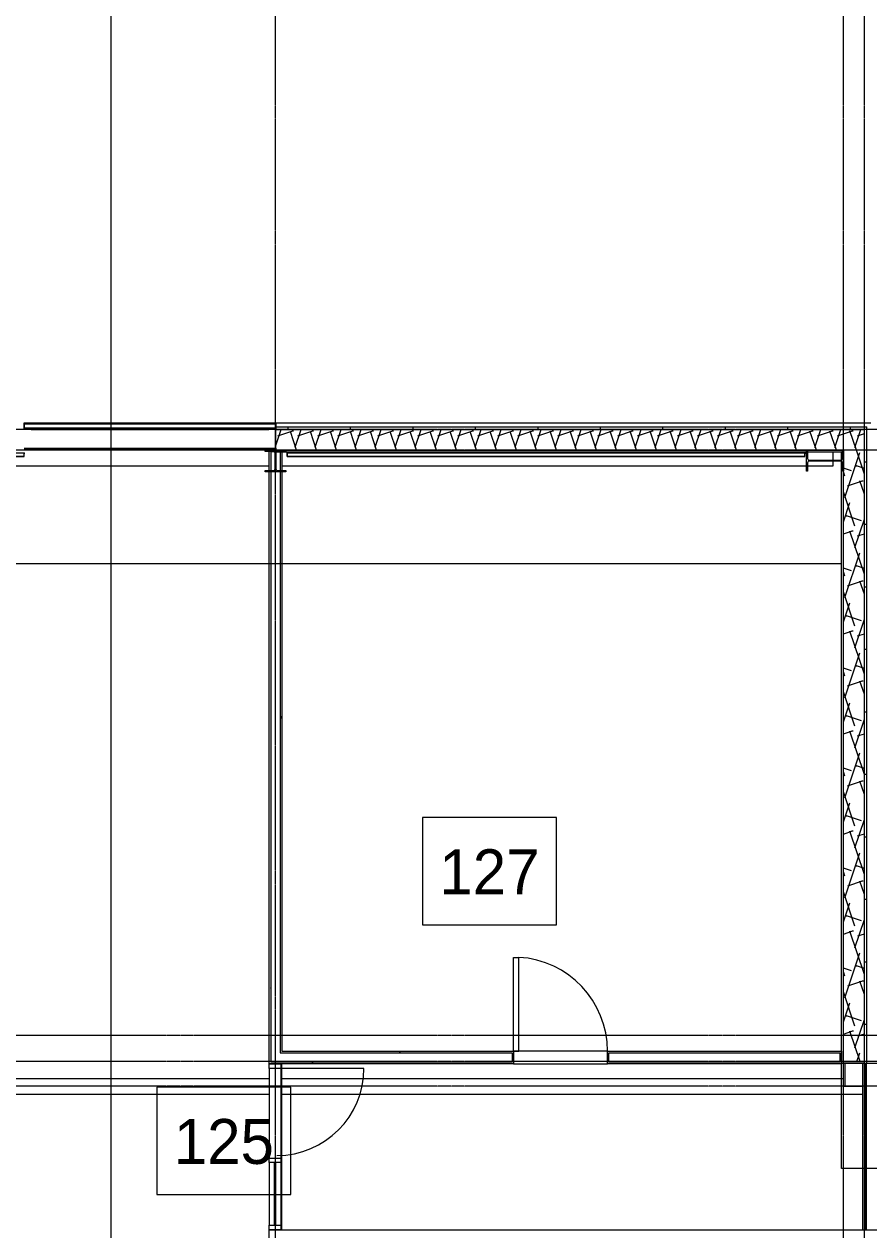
# Model space of a CAD drawing. Header units: inches. Extents: x 21035 to 27089, y -23277 to -20247.
# Drawn here: x 22458.5 to 22783.1, y -21198.9 to -20735.9 of the extents above; entities that cross this region are included whole.
import ezdxf

# ---------------------------------------------------------------- set-up
doc = ezdxf.new("R2010")
doc.units = ezdxf.units.IN
doc.header["$MEASUREMENT"] = 0
doc.linetypes.add('Grid Line 1_2_', pattern=[0.875, 0.5, -0.125, 0.125, -0.125])
for name, color, linetype, lineweight in [('A-AREA-IDEN', 2, 'Continuous', 9), ('A-DOOR', 31, 'Continuous', 13), ('A-GLAZ-CURT', 52, 'Continuous', 13), ('A-GLAZ-CWMG', 51, 'Continuous', 13), ('A-WALL', 113, 'Continuous', 13), ('A-WALL-PATT', 111, 'Continuous', 25), ('G-ANNO-SYMB', 111, 'Continuous', 9), ('I-WALL', 2, 'Continuous', 13), ('S-BEAM', 12, 'Continuous', 13), ('S-COLS', 52, 'Continuous', 13), ('S-GRID', 1, 'Continuous', 9)]:
    doc.layers.add(name, color=color, linetype=linetype, lineweight=lineweight)
doc.styles.add('Century Gothic', font='GOTHIC.TTF', dxfattribs={"height": 17.245342})
pattern_1 = [(161.57, (0.96, 0.96), (-7.6802237, -0.0009796), [0, -54.643, 6.067, 0]), (18.43, (-0.96, 0.96), (-7.6802237, 0.0009796), [0, -54.643, 6.067, 0]), (108.43, (0.96, 0.96), (3.8382953, -19.20136532), [18.211, -42.499]), (71.57, (-0.96, 0.96), (3.8382953, 19.20136532), [18.211, -42.499])]
pattern_2 = [(0, (0, 0), (0, 24), []), (90, (0, 0), (-24, 1e-15), [])]
pattern_3 = [(45, (0, 0), (-19.00703, 19.00703), []), (45, (0, 28.8), (-19.00703, 19.00703), [])]
pattern_4 = [(0, (0, 0), (61.44, 15.36), [2.534, -43.546, 2.534, -43.546, -245.76]), (0, (0, 0), (61.44, 15.36), [-92.16, 2.534, -89.626, 2.534, -43.546, -107.52]), (0, (0, 0), (61.44, 15.36), [-230.4, 2.534, -28.186, 2.534, -74.266]), (120, (23.04, 7.68), (-44.02215, 45.528601), [2.534, -43.546, 2.534, -43.546, -245.76]), (120, (23.04, 7.68), (-44.02215, 45.528601), [-92.16, 2.534, -89.626, 2.534, -43.546, -107.52]), (120, (23.04, 7.68), (-44.02215, 45.528601), [-230.4, 2.534, -28.186, 2.534, -74.266]), (240, (30.72, 38.4), (-17.41785, -60.888601), [2.534, -43.546, 2.534, -43.546, -245.76]), (240, (30.72, 38.4), (-17.41785, -60.888601), [-92.16, 2.534, -89.626, 2.534, -43.546, -107.52]), (240, (30.72, 38.4), (-17.41785, -60.888601), [-230.4, 2.534, -28.186, 2.534, -74.266])]

# ---------------------------------------------------------------- blocks, each defined once
blk = doc.blocks.new('W-Wide Flange - 2_-3_ deep-V15-RCP - First Floor')
at = {"layer": 'S-BEAM', "color": 8, "lineweight": 9}
for p, q in [((22084.14, -21140.8), (22084.2, -21140.8)), ((22084.2, -21140.8), (22084.2, -21142.54)), ((22084.2, -21140.8), (22085.21, -21140.8)), ((22084.23, -21143.43), (22085.17, -21143.43)), ((22085.17, -21144.18), (22084.23, -21144.18)), ((22085.21, -21140.8), (22085.26, -21140.8)), ((22085.21, -21142.54), (22085.21, -21140.8)), ((22085.26, -21140.8), (22085.26, -21146.8)), ((22085.26, -21140.8), (22552.7, -21140.8)), ((22557.58, -21140.8), (22773.39, -21140.8)), ((22084.2, -21146.8), (22084.14, -21146.8)), ((22084.2, -21145.07), (22084.2, -21146.8)), ((22084.2, -21146.8), (22085.21, -21146.8)), ((22085.21, -21146.8), (22085.21, -21145.07)), ((22085.26, -21146.8), (22085.21, -21146.8)), ((22085.26, -21146.8), (22552.7, -21146.8)), ((22557.58, -21146.8), (22780.64, -21146.8))]:
    blk.add_line(p, q, dxfattribs=at)
for centre, start_param, end_param in [((22084.23, -21142.54), 1.570796, 3.141593), ((22084.23, -21145.07), 0, 1.570796), ((22085.17, -21142.54), 3.141593, 4.712389), ((22085.17, -21145.07), 4.712389, 6.283185)]:
    blk.add_ellipse(centre, major_axis=(0, 0.89), ratio=0.041631, start_param=start_param, end_param=end_param, dxfattribs=at)
blk = doc.blocks.new('Girt_C - 10_D-1401750-RCP - First Floor')
at = {"layer": 'S-BEAM', "color": 8, "lineweight": 9}
for p, q in [((22781.39, -21135.05), (22781.39, -21198.93)), ((22781.97, -21135.05), (22781.97, -21198.93)), ((22782.04, -21135.05), (22782.04, -21198.93))]:
    blk.add_line(p, q, dxfattribs=at)
blk = doc.blocks.new('Single-Flush - 36_ x 84_-1318909-RCP - First Floor')
at = {"layer": 'A-DOOR', "color": 7}
for p, q in [((16, -2.44), (16, -38.45)), ((18, -2.44), (16, -2.44)), ((18, -2.44), (18, -38.45)), ((18, -38.45), (16, -38.45))]:
    blk.add_line(p, q, dxfattribs=at)
at = {"layer": 'A-DOOR', "color": 8, "lineweight": 9}
blk.add_arc((18, -2.44), 36.07, 180, 266.8211, dxfattribs=at)
blk = doc.blocks.new('W-Wide Flange - 1_-5_-1401438-RCP - First Floor')
at = {"layer": 'S-BEAM', "color": 8, "lineweight": 9}
for p, q in [((22084.45, -20900.3), (22084.45, -20900.71)), ((22084.45, -20903.82), (22084.45, -20905.55)), ((22084.48, -20902.18), (22084.92, -20902.18)), ((22084.92, -20902.93), (22084.48, -20902.93)), ((22084.96, -20900.52), (22084.96, -20900.3)), ((22084.96, -20905.55), (22084.96, -20903.82)), ((22085.01, -20900.3), (22085.01, -20900.52)), ((22085.01, -20901.99), (22085.01, -20905.55)), ((22769.43, -20903.41), (22769.43, -20900.29)), ((22769.43, -20905.55), (22769.43, -20903.7)), ((22084.45, -20905.55), (22084.39, -20905.55)), ((22084.45, -20905.55), (22084.96, -20905.55)), ((22085.01, -20905.55), (22084.96, -20905.55)), ((22085.01, -20905.55), (22313.75, -20905.55)), ((22314.03, -20905.55), (22552.72, -20905.55)), ((22557.58, -20905.55), (22759.14, -20905.55)), ((22759.57, -20905.55), (22769.43, -20905.55))]:
    blk.add_line(p, q, dxfattribs=at)
for centre, start_param, end_param in [((22084.48, -20903.82), 0, 1.570796), ((22084.48, -20901.29), 2.617994, 3.141593), ((22084.92, -20901.29), 3.141593, 3.665191), ((22084.92, -20903.82), 5.013617, 6.283185), ((22084.92, -20903.82), 4.712389, 4.974188)]:
    blk.add_ellipse(centre, major_axis=(0, 0.89), ratio=0.041631, start_param=start_param, end_param=end_param, dxfattribs=at)
blk = doc.blocks.new('Girt_Z - 8_D-1933048-RCP - First Floor')
at = {"layer": 'S-BEAM', "color": 8, "lineweight": 9}
for p, q in [((22461.27, -20891.55), (22552.52, -20891.55)), ((22555.27, -20898.91), (22458.52, -20898.91)), ((22555.27, -20898.98), (22458.52, -20898.98)), ((22551.14, -20899.55), (22458.52, -20899.55))]:
    blk.add_line(p, q, dxfattribs=at)
blk = doc.blocks.new('Girt_Z - 8_D-1790251-RCP - First Floor')
at = {"layer": 'S-BEAM', "color": 8, "lineweight": 9}
for p, q in [((22773.39, -21143.68), (22773.39, -21135.05)), ((22773.96, -21143.68), (22773.96, -21135.05)), ((22774.04, -21143.68), (22774.04, -21135.05)), ((22773.39, -21143.68), (22773.96, -21143.68)), ((22773.96, -21143.68), (22774.04, -21143.68)), ((22774.04, -21143.68), (22780.64, -21143.68))]:
    blk.add_line(p, q, dxfattribs=at)
blk = doc.blocks.new('L-Angle - L2-1_2X1-1_2X3_16-1401440-RCP - First Floor')
at = {"layer": 'S-BEAM', "color": 8, "lineweight": 9}
for p, q in [((22084.39, -20900.52), (22084.49, -20900.52)), ((22084.39, -20902.02), (22084.39, -20900.52)), ((22313.75, -20902.02), (22084.39, -20902.02)), ((22084.39, -20902.02), (22313.75, -20902.02)), ((22084.4, -20900.89), (22084.4, -20901.83)), ((22084.49, -20900.7), (22084.41, -20900.7)), ((22084.49, -20900.52), (22313.68, -20900.52)), ((22313.75, -20900.7), (22084.49, -20900.7)), ((22458.67, -20900.7), (22314.03, -20900.7)), ((22458.58, -20902.02), (22314.03, -20902.02)), ((22314.03, -20902.02), (22458.58, -20902.02)), ((22314.1, -20900.52), (22458.68, -20900.52)), ((22458.58, -20901.83), (22458.58, -20900.89))]:
    blk.add_line(p, q, dxfattribs=at)
for centre, start_param, end_param in [((22084.39, -20901.83), 3.141593, 4.712389), ((22084.41, -20900.89), 0, 1.570796), ((22084.49, -20900.52), 3.141593, 4.712389), ((22458.59, -20900.89), 0, 1.570796), ((22458.58, -20901.83), 3.141593, 4.712389), ((22458.67, -20900.52), 3.141593, 4.712389)]:
    blk.add_ellipse(centre, major_axis=(0, 0.188), ratio=0.041631, start_param=start_param, end_param=end_param, dxfattribs=at)
blk = doc.blocks.new('L-Angle - L2-1_2X1-1_2X3_16-1401102-RCP - First Floor')
at = {"layer": 'S-BEAM', "color": 8, "lineweight": 9}
for p, q in [((22559.63, -20900.52), (22559.73, -20900.52)), ((22559.63, -20902.02), (22559.63, -20900.52)), ((22559.63, -20900.89), (22559.63, -20901.83)), ((22758.54, -20902.02), (22559.63, -20902.02)), ((22559.63, -20902.02), (22758.54, -20902.02)), ((22559.72, -20900.7), (22559.64, -20900.7)), ((22758.63, -20900.7), (22559.72, -20900.7)), ((22559.73, -20900.52), (22758.64, -20900.52)), ((22758.54, -20901.83), (22758.54, -20900.89))]:
    blk.add_line(p, q, dxfattribs=at)
for centre, start_param, end_param in [((22559.64, -20900.89), 0, 1.570796), ((22559.63, -20901.83), 3.141593, 4.712389), ((22559.72, -20900.52), 3.141593, 4.712389), ((22758.55, -20900.89), 0, 1.570796), ((22758.54, -20901.83), 3.141593, 4.712389), ((22758.63, -20900.52), 3.141593, 4.712389)]:
    blk.add_ellipse(centre, major_axis=(0, 0.188), ratio=0.041631, start_param=start_param, end_param=end_param, dxfattribs=at)
blk = doc.blocks.new('Rectangular Mullion - Profile_Polycarbonate_Upper and left-1784082-RCP - First Floor')
at = {"layer": 'A-GLAZ-CWMG', "color": 7}
for p, q in [((0, 1.29), (-2.75, 1.29)), ((-2.75, 1.29), (-2.75, 0.79)), ((-2.75, 0.79), (-2.5, 0.79)), ((-2.69, 0.85), (-2.69, 1.22)), ((-2.69, 1.22), (-0.06, 1.22)), ((-2.5, 0.85), (-2.69, 0.85)), ((-2.5, 0.79), (-2.5, 0.85)), ((-0.06, 1.22), (-0.06, -1.15)), ((0, -1.21), (0, 1.29)), ((-2.5, -0.79), (-2.75, -0.79)), ((-2.75, -0.79), (-2.75, -1.21)), ((-2.75, -1.21), (0, -1.21)), ((-2.69, -1.15), (-2.69, -0.85)), ((-2.69, -0.85), (-2.5, -0.85)), ((-0.06, -1.15), (-2.69, -1.15)), ((-2.5, -0.85), (-2.5, -0.79))]:
    blk.add_line(p, q, dxfattribs=at)
blk = doc.blocks.new('Rectangular Mullion - Profile_Polycarbonate_right-1784083-RCP - First Floor')
at = {"layer": 'A-GLAZ-CWMG', "color": 7}
for p, q in [((-2.75, 1.29), (0, 1.29)), ((-2.75, 0.79), (-2.75, 1.29)), ((-2.5, 0.79), (-2.75, 0.79)), ((-0.06, 1.22), (-2.69, 1.22)), ((-2.69, 1.22), (-2.69, 0.85)), ((-2.69, 0.85), (-2.5, 0.85)), ((-2.5, 0.85), (-2.5, 0.79)), ((-0.06, -1.15), (-0.06, 1.22)), ((0, 1.29), (0, -1.21)), ((-2.75, -1.21), (-2.75, -0.79)), ((-2.75, -0.79), (-2.5, -0.79)), ((0, -1.21), (-2.75, -1.21)), ((-2.5, -0.85), (-2.69, -0.85)), ((-2.69, -0.85), (-2.69, -1.15)), ((-2.69, -1.15), (-0.06, -1.15)), ((-2.5, -0.79), (-2.5, -0.85))]:
    blk.add_line(p, q, dxfattribs=at)
blk = doc.blocks.new('Rectangular Mullion - Profile_Polycarbonate_Upper and left-1784084-RCP - First Floor')
at = {"layer": 'A-GLAZ-CWMG', "color": 10, "lineweight": 9}
for p, q in [((22458.58, -20889.48), (22458.58, -20889.12)), ((22458.58, -20891.05), (22458.58, -20889.48)), ((22461.02, -20889.48), (22461.27, -20889.48)), ((22461.27, -20889.48), (22552.52, -20889.48)), ((22555.2, -20889.12), (22555.2, -20889.48)), ((22555.2, -20889.48), (22555.2, -20891.05)), ((22458.58, -20891.49), (22458.58, -20891.05)), ((22461.27, -20891.05), (22461.02, -20891.05)), ((22461.27, -20891.05), (22552.52, -20891.05)), ((22555.2, -20891.05), (22555.2, -20891.49))]:
    blk.add_line(p, q, dxfattribs=at)
at = {"layer": 'A-GLAZ-CWMG', "color": 8, "lineweight": 9}
for p, q in [((22461.2, -20889.42), (22461.02, -20889.42)), ((22461.02, -20889.42), (22461.02, -20889.48)), ((22461.2, -20889.12), (22461.2, -20889.42)), ((22461.27, -20889.48), (22461.27, -20889.05)), ((22461.27, -20889.05), (22552.52, -20889.05)), ((22552.52, -20889.05), (22552.52, -20889.48)), ((22552.58, -20889.42), (22552.58, -20889.12)), ((22552.77, -20889.48), (22552.77, -20889.42)), ((22461.02, -20891.05), (22461.02, -20891.12)), ((22461.02, -20891.12), (22461.2, -20891.12)), ((22461.2, -20891.12), (22461.2, -20891.49)), ((22552.58, -20891.49), (22552.58, -20891.12)), ((22552.77, -20891.12), (22552.77, -20891.05))]:
    blk.add_line(p, q, dxfattribs=at)
blk = doc.blocks.new('Door_Single_Storefront - one-1980270-RCP - First Floor')
at = {"layer": 'A-DOOR', "color": 8, "lineweight": 9}
blk.add_line((-16.71875, 33.4375), (-16.71875, 0), dxfattribs=at)
blk.add_arc((-16.71875, 0), 33.4375, 360, 90, dxfattribs=at)
blk = doc.blocks.new('System Panel - Interior Glazing-1980142-RCP - First Floor')
at = {"layer": 'A-GLAZ-CURT', "color": 7}
for p, q in [((-12.03, -0.94), (-12.03, -0.56)), ((-12.03, -0.56), (12.03, -0.56)), ((12.03, -0.94), (-12.03, -0.94)), ((12.03, -0.56), (12.03, -0.94))]:
    blk.add_line(p, q, dxfattribs=at)
blk = doc.blocks.new('Rectangular Mullion - Interior 1_75_ x 4_5_-1980139-RCP - First Floor')
at = {"layer": 'A-GLAZ-CWMG', "color": 8, "lineweight": 9}
for p, q in [((22552.7, -21173.12), (22552.7, -21197.18)), ((22557.2, -21173.12), (22557.2, -21197.18))]:
    blk.add_line(p, q, dxfattribs=at)
blk = doc.blocks.new('Rectangular Mullion - Interior 1_75_ x 4_5_-1220297-RCP - First Floor')
at = {"layer": 'A-GLAZ-CWMG', "color": 7}
for p, q in [((0, 3), (-1.75, 3)), ((-1.75, 3), (-1.75, -1.5)), ((0, -1.5), (0, 3)), ((-1.75, -1.5), (0, -1.5))]:
    blk.add_line(p, q, dxfattribs=at)
blk = doc.blocks.new('Rectangular Mullion - Interior 1_75_ x 4_5_-1980081-RCP - First Floor')
at = {"layer": 'A-GLAZ-CWMG', "color": 7}
for p, q in [((-1.75, 3), (0, 3)), ((-1.75, -1.5), (-1.75, 3)), ((0, 3), (0, -1.5)), ((0, -1.5), (-1.75, -1.5))]:
    blk.add_line(p, q, dxfattribs=at)
blk = doc.blocks.new('Rectangular Mullion - Interior 1_75_ x 4_5_-1220290-RCP - First Floor')
at = {"layer": 'A-GLAZ-CWMG', "color": 7}
for p, q in [((0.875, 3), (-0.875, 3)), ((-0.875, 3), (-0.875, -1.5)), ((0.875, -1.5), (0.875, 3)), ((-0.875, -1.5), (0.875, -1.5))]:
    blk.add_line(p, q, dxfattribs=at)
blk = doc.blocks.new('Rectangular Mullion - Interior 1_75_ x 4_5_-V88-RCP - First Floor')
at = {"layer": 'A-GLAZ-CWMG', "color": 8, "lineweight": 9}
for p, q in [((22552.7, -21136.93), (22552.7, -21171.24)), ((22557.2, -21136.93), (22557.2, -21171.24))]:
    blk.add_line(p, q, dxfattribs=at)

msp = doc.modelspace()

# ---------------------------------------------------------------- hatches: boundary and pattern name
at = {"layer": 'A-WALL-PATT', "lineweight": 9}
h = msp.add_hatch(dxfattribs=at)
h.set_pattern_fill('FP_14', color=8, style=0, pattern_type=2)
h.set_pattern_definition(pattern_2)
h.paths.add_polyline_path([(22555.26523, -20891.55281), (22782.39023, -20891.55281), (22782.39023, -20890.55281), (22555.26523, -20890.55281)], flags=0)
h = msp.add_hatch(dxfattribs=at)
h.set_pattern_fill('FP_11', color=8, style=0, pattern_type=2)
h.set_pattern_definition(pattern_1)
h.paths.add_polyline_path([(22555.26523, -20899.55281), (22781.39023, -20899.55281), (22781.39023, -20891.55281), (22555.26523, -20891.55281), (22555.26523, -20893.8717)], flags=0)
h = msp.add_hatch(dxfattribs=at)
h.set_pattern_fill('FP_14', color=8, style=0, pattern_type=2)
h.set_pattern_definition(pattern_2)
h.paths.add_polyline_path([(22782.39023, -21135.05281), (22782.39023, -20891.55281), (22781.39023, -20891.55281), (22781.39023, -21135.05281)], flags=0)
h = msp.add_hatch(dxfattribs=at)
h.set_pattern_fill('FP_10', color=8, style=0, pattern_type=2)
h.set_pattern_definition(pattern_4)
h.paths.add_polyline_path([(22552.70273, -21480.80281), (22553.32773, -21480.80281), (22553.32773, -21198.92781), (22552.70273, -21198.92781), (22552.70273, -21476.05281)], flags=0)
h.paths.add_polyline_path([(22553.32773, -21135.17781), (22553.32773, -20899.55281), (22552.70273, -20899.55281), (22552.70273, -21135.17781)], flags=0)
h = msp.add_hatch(dxfattribs=at)
h.set_pattern_fill('FP_10', color=8, style=0, pattern_type=2)
h.set_pattern_definition(pattern_4)
h.paths.add_polyline_path([(22557.57773, -21476.05281), (22557.57773, -21203.17781), (22556.95273, -21203.17781), (22556.95273, -21476.05281)], flags=0)
h.paths.add_polyline_path([(22556.95273, -21130.92781), (22557.57773, -21130.92781), (22557.57773, -20899.55281), (22553.32773, -20899.55281), (22553.32773, -20900.17781), (22556.95273, -20900.17781), (22556.95273, -21097.22388)], flags=0)
h = msp.add_hatch(dxfattribs=at)
h.set_pattern_fill('FP_11', color=8, style=0, pattern_type=2)
h.set_pattern_definition(pattern_1)
h.paths.add_polyline_path([(22773.39023, -21134.30281), (22781.39023, -21134.30281), (22781.39023, -20899.55281), (22773.39023, -20899.55281), (22773.39023, -21126.2742)], flags=0)
h = msp.add_hatch(dxfattribs=at)
h.set_pattern_fill('FP_10', color=8, style=0, pattern_type=2)
h.set_pattern_definition(pattern_4)
h.paths.add_polyline_path([(22682.64023, -21132.74031), (22683.26523, -21132.74031), (22683.26523, -21130.92781), (22772.64023, -21130.92781), (22772.64023, -21130.30281), (22682.64023, -21130.30281)], flags=0)
h.paths.add_polyline_path([(22646.64023, -21132.74031), (22646.64023, -21130.30281), (22557.57773, -21130.30281), (22557.57773, -21130.92781), (22646.01523, -21130.92781), (22646.01523, -21132.74031)], flags=0)
h = msp.add_hatch(dxfattribs=at)
h.set_pattern_fill('FP_10', color=8, style=0, pattern_type=2)
h.set_pattern_definition(pattern_4)
h.paths.add_polyline_path([(22714.23938, -21135.17781), (22772.64023, -21135.17781), (22772.64023, -21130.92781), (22772.01523, -21130.92781), (22772.01523, -21134.55281), (22683.26523, -21134.55281), (22683.26523, -21132.74031), (22682.64023, -21132.74031), (22682.64023, -21135.17781)], flags=0)
h.paths.add_polyline_path([(22646.64023, -21135.17781), (22646.64023, -21132.74031), (22646.01523, -21132.74031), (22646.01523, -21134.55281), (22553.32773, -21134.55281), (22553.32773, -21135.17781), (22644.05388, -21135.17781)], flags=0)
at = {"layer": 'S-COLS', "lineweight": 9}
h = msp.add_hatch(dxfattribs=at)
h.set_pattern_fill('FP_8', color=8, style=0, pattern_type=2)
h.set_pattern_definition(pattern_3)
h.paths.add_polyline_path([(22551.14023, -20907.80281), (22559.14023, -20907.80281), (22559.14023, -20907.36922), (22555.97616, -20907.36922), (22555.48726, -20907.16671), (22555.28476, -20906.67781), (22555.28476, -20900.67781), (22555.48726, -20900.18891), (22555.97616, -20899.9864), (22559.14023, -20899.9864), (22559.14023, -20899.55281), (22551.14023, -20899.55281), (22551.14023, -20899.9864), (22554.30429, -20899.9864), (22554.79319, -20900.18891), (22554.99569, -20900.67781), (22554.99569, -20906.67781), (22554.79319, -20907.16671), (22554.30429, -20907.36922), (22551.14023, -20907.36922)], flags=0)
h = msp.add_hatch(dxfattribs=at)
h.set_pattern_fill('FP_8', color=8, style=0, pattern_type=2)
h.set_pattern_definition(pattern_3)
h.paths.add_polyline_path([(22772.95663, -20907.55281), (22773.39023, -20907.55281), (22773.39023, -20899.55281), (22772.95663, -20899.55281), (22772.95663, -20902.71687), (22772.75412, -20903.20577), (22772.26523, -20903.40828), (22760.26523, -20903.40828), (22759.77633, -20903.20577), (22759.57382, -20902.71687), (22759.57382, -20899.55281), (22759.14023, -20899.55281), (22759.14023, -20907.55281), (22759.57382, -20907.55281), (22759.57382, -20904.38875), (22759.77633, -20903.89985), (22760.26523, -20903.69734), (22772.26523, -20903.69734), (22772.75412, -20903.89985), (22772.95663, -20904.38875)], flags=0)

# ---------------------------------------------------------------- linework, layer by layer
at = {"layer": 'A-AREA-IDEN', "flags": 128}
for points in [[(22611.63704, -21040.6132), (22611.63704, -21081.75606), (22663.05704, -21081.75606), (22663.05704, -21040.6132)], [(22509.58299, -21144.16525), (22509.58299, -21185.30811), (22561.00299, -21185.30811), (22561.00299, -21144.16525)]]:
    msp.add_lwpolyline(points, close=True, dxfattribs=at)
at = {"layer": 'A-WALL', "color": 7}
for p, q in [((22458.57773, -20891.05281), (22458.57773, -20889.47801)), ((22458.57773, -20889.47801), (22555.20273, -20889.47801)), ((22555.20273, -20889.47801), (22555.20273, -20891.05281)), ((22555.26523, -20900.30281), (22555.26523, -20889.05281)), ((22555.26523, -20889.05281), (22783.89023, -20889.05281)), ((22555.20273, -20891.05281), (22458.57773, -20891.05281)), ((22555.26523, -20890.55281), (22782.39023, -20890.55281)), ((22555.26523, -20891.55281), (22781.39023, -20891.55281)), ((22781.39023, -21135.05281), (22781.39023, -20891.55281)), ((22782.39023, -21135.05281), (22782.39023, -20890.55281)), ((22553.32773, -20900.17781), (22553.32773, -21134.55281)), ((22556.95273, -20900.17781), (22553.32773, -20900.17781)), ((22555.26523, -20899.55281), (22773.39023, -20899.55281)), ((22772.64023, -20900.30281), (22555.26523, -20900.30281)), ((22556.95273, -20900.17781), (22556.95273, -21130.92781)), ((22772.64023, -21130.30281), (22772.64023, -20900.30281)), ((22773.39023, -21134.30281), (22773.39023, -20899.55281)), ((22646.01523, -21134.55281), (22553.32773, -21134.55281)), ((22556.95273, -21130.92781), (22646.01523, -21130.92781)), ((22646.01523, -21130.92781), (22646.01523, -21134.55281)), ((22683.26523, -21134.55281), (22683.26523, -21130.92781)), ((22683.26523, -21130.92781), (22772.01523, -21130.92781)), ((22772.01523, -21134.55281), (22683.26523, -21134.55281)), ((22772.01523, -21130.92781), (22772.01523, -21134.55281)), ((22847.76523, -21135.05281), (22772.64023, -21135.05281)), ((22773.39023, -21134.30281), (22781.39023, -21134.30281))]:
    msp.add_line(p, q, dxfattribs=at)
at = {"layer": 'G-ANNO-SYMB'}
for p, q in [((22491.854, -20364.36945), (22491.854, -23160.91859)), ((22772.63634, -20943.12708), (21857.43319, -20943.12708)), ((22772.63634, -21175.34566), (22772.63634, -20943.12708)), ((26414.4279, -21175.34566), (22772.63634, -21175.34566))]:
    msp.add_line(p, q, dxfattribs=at)
at = {"layer": 'I-WALL', "color": 7}
for p, q in [((22552.70273, -21135.17781), (22552.70273, -20899.55281)), ((22552.70273, -20899.55281), (22557.57773, -20899.55281)), ((22557.57773, -20899.55281), (22557.57773, -21130.30281)), ((22557.57773, -21130.30281), (22646.64023, -21130.30281)), ((22646.64023, -21130.30281), (22646.64023, -21135.17781)), ((22682.64023, -21130.30281), (22772.64023, -21130.30281)), ((22682.64023, -21135.17781), (22682.64023, -21130.30281)), ((22772.64023, -21130.30281), (22772.64023, -21135.17781)), ((22646.64023, -21135.17781), (22552.70273, -21135.17781)), ((22772.64023, -21135.17781), (22682.64023, -21135.17781)), ((22552.70273, -21198.92781), (22788.63923, -21198.92781)), ((22552.70273, -21482.05281), (22552.70273, -21198.92781))]:
    msp.add_line(p, q, dxfattribs=at)
at = {"layer": 'I-WALL', "color": 8, "lineweight": 9}
for p, q in [((22682.64023, -21130.30281), (22646.64023, -21130.30281)), ((22557.57773, -21198.92781), (22557.57773, -21135.17781)), ((22646.64023, -21135.17781), (22682.64023, -21135.17781)), ((22780.63923, -21135.05281), (22780.63923, -21198.92781)), ((22552.70273, -21171.24031), (22552.70273, -21171.36531))]:
    msp.add_line(p, q, dxfattribs=at)
at = {"layer": 'S-COLS', "color": 7}
for p, q in [((22551.14023, -20899.9864), (22551.14023, -20899.55281)), ((22551.14023, -20899.55281), (22559.14023, -20899.55281)), ((22554.30429, -20899.9864), (22551.14023, -20899.9864)), ((22554.99569, -20906.67781), (22554.99569, -20900.67781)), ((22555.28476, -20900.67781), (22555.28476, -20906.67781)), ((22559.14023, -20899.9864), (22555.97616, -20899.9864)), ((22559.14023, -20899.55281), (22559.14023, -20899.9864)), ((22759.14023, -20907.55281), (22759.14023, -20899.55281)), ((22759.14023, -20899.55281), (22759.57382, -20899.55281)), ((22759.57382, -20899.55281), (22759.57382, -20902.71687)), ((22760.26523, -20903.40828), (22772.26523, -20903.40828)), ((22772.26523, -20903.69734), (22760.26523, -20903.69734)), ((22772.95663, -20902.71687), (22772.95663, -20899.55281)), ((22772.95663, -20899.55281), (22773.39023, -20899.55281)), ((22773.39023, -20899.55281), (22773.39023, -20907.55281)), ((22551.14023, -20907.80281), (22551.14023, -20907.36922)), ((22551.14023, -20907.36922), (22554.30429, -20907.36922)), ((22559.14023, -20907.80281), (22551.14023, -20907.80281)), ((22555.97616, -20907.36922), (22559.14023, -20907.36922)), ((22559.14023, -20907.36922), (22559.14023, -20907.80281)), ((22759.57382, -20907.55281), (22759.14023, -20907.55281)), ((22759.57382, -20904.38875), (22759.57382, -20907.55281)), ((22772.95663, -20907.55281), (22772.95663, -20904.38875)), ((22773.39023, -20907.55281), (22772.95663, -20907.55281))]:
    msp.add_line(p, q, dxfattribs=at)
for centre, start, end in [((22554.30429, -20900.67781), 0, 90), ((22555.97616, -20900.67781), 90, 180), ((22760.26523, -20902.71687), 180, 270), ((22760.26523, -20904.38875), 90, 180), ((22772.26523, -20902.71687), 270, 0), ((22772.26523, -20904.38875), 0, 90), ((22554.30429, -20906.67781), 270, 0), ((22555.97616, -20906.67781), 180, 270)]:
    msp.add_arc(centre, 0.69141, start, end, dxfattribs=at)
at = {"layer": 'S-GRID', "linetype": 'Grid Line 1_2_'}
for p, q in [((22555.14023, -23227.3711), (22555.14023, -20361.60083)), ((22773.39023, -23227.3711), (22773.39023, -20361.60083)), ((22781.39023, -23227.3711), (22781.39023, -20361.60083)), ((22781.39023, -23227.3711), (22781.39023, -20361.60083)), ((26557.32365, -20891.55281), (21678.63847, -20891.55281)), ((26557.32365, -20899.55281), (21678.63847, -20899.55281)), ((26557.32365, -21124.30281), (21678.63847, -21124.30281)), ((26557.32365, -21134.30281), (21678.63847, -21134.30281)), ((26557.32365, -21143.80281), (21678.63847, -21143.80281))]:
    msp.add_line(p, q, dxfattribs=at)

# ---------------------------------------------------------------- block references
at = {"layer": 'A-DOOR', "color": 250, "lineweight": 9, "rotation": 180}
msp.add_blockref('Single-Flush - 36_ x 84_-1318909-RCP - First Floor', (22664.64023, -21132.74031), dxfattribs=at)
at = {"layer": 'A-DOOR', "color": 8, "lineweight": 9, "rotation": 270}
msp.add_blockref('Door_Single_Storefront - one-1980270-RCP - First Floor', (22555.70273, -21153.64656), dxfattribs=at)
at = {"layer": 'A-GLAZ-CURT', "color": 8, "lineweight": 9, "rotation": 270}
msp.add_blockref('System Panel - Interior Glazing-1980142-RCP - First Floor', (22555.70273, -21185.14656), dxfattribs=at)
at = {"layer": 'A-GLAZ-CWMG', "color": 8, "lineweight": 9}
for name, p, rotation in [('Rectangular Mullion - Profile_Polycarbonate_right-1784083-RCP - First Floor', (22458.51523, -20890.26541), 180), ('Rectangular Mullion - Interior 1_75_ x 4_5_-1980081-RCP - First Floor', (22555.70273, -21135.17781), 90)]:
    msp.add_blockref(name, p, dxfattribs=dict(at, rotation=rotation))
for name in ['Rectangular Mullion - Profile_Polycarbonate_Upper and left-1784084-RCP - First Floor', 'Rectangular Mullion - Interior 1_75_ x 4_5_-V88-RCP - First Floor', 'Rectangular Mullion - Interior 1_75_ x 4_5_-1980139-RCP - First Floor']:
    msp.add_blockref(name, (0, 0), dxfattribs=at)
at = {"layer": 'A-GLAZ-CWMG', "color": 8, "lineweight": 9, "extrusion": (0, 0, -1)}
for name, p, rotation in [('Rectangular Mullion - Profile_Polycarbonate_Upper and left-1784082-RCP - First Floor', (-22555.26523, -20890.26541), 180), ('Rectangular Mullion - Interior 1_75_ x 4_5_-1220290-RCP - First Floor', (-22555.70273, -21172.24031), 270), ('Rectangular Mullion - Interior 1_75_ x 4_5_-1220297-RCP - First Floor', (-22555.70273, -21198.92781), 270)]:
    msp.add_blockref(name, p, dxfattribs=dict(at, rotation=rotation))
at = {"layer": 'S-BEAM', "color": 8, "lineweight": 9}
for name in ['Girt_Z - 8_D-1933048-RCP - First Floor', 'W-Wide Flange - 1_-5_-1401438-RCP - First Floor', 'L-Angle - L2-1_2X1-1_2X3_16-1401440-RCP - First Floor', 'L-Angle - L2-1_2X1-1_2X3_16-1401102-RCP - First Floor', 'Girt_Z - 8_D-1790251-RCP - First Floor', 'Girt_C - 10_D-1401750-RCP - First Floor', 'W-Wide Flange - 2_-3_ deep-V15-RCP - First Floor']:
    msp.add_blockref(name, (0, 0), dxfattribs=at)

# ---------------------------------------------------------------- texts
at = {"layer": 'A-AREA-IDEN', "char_height": 17.245342, "width": 47.304, "attachment_point": 2, "line_spacing_factor": 0.984117, "style": 'Century Gothic'}
for s, insert in [('127', (22637.34704, -21052.79643)), ('125', (22535.29299, -21156.34848))]:
    msp.add_mtext(s, dxfattribs=dict(at, insert=insert))

doc.saveas('drawing.dxf')
